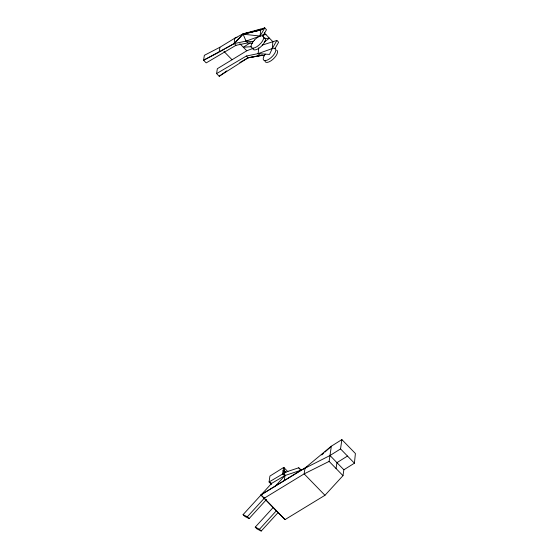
<?xml version="1.0" encoding="UTF-8"?>
<svg xmlns="http://www.w3.org/2000/svg" width="559" height="559" viewBox="0 0 559 559"><rect width="100%" height="100%" fill="white"/><g stroke="black" fill="none" stroke-linecap="round" stroke-linejoin="round"><path stroke-width="0.84" d="M252.486 43.253L247.756 42.917L235.968 45.321L234.235 43.539L234.619 38.305L243.158 33.819L264.756 27.95L266.489 29.732L262.702 36.37M262.772 55.194L248.105 57.808L219.191 76.269L216.599 73.599L246.372 56.026L258.16 53.615L269.529 54.419L272.261 48.549L272.883 41.722L264.218 32.806M264.624 55.732L259.893 55.404L258.16 53.615L258.719 47.836M354.413 463.194L355.398 453.517L341.877 439.605L331.34 446.208L305.039 468.016L260.913 494.897L285.027 519.611L324.954 495.295L342.988 475.66L343.876 469.791L354.413 463.194L340.543 448.919L341.877 439.605M342.988 475.66L329.125 461.392L331.34 446.208L324.961 452.049M219.177 52.155L219.911 47.263L234.619 38.305L237.044 37.383M216.599 73.599L217.339 68.708L246.757 50.792L253.22 48.333M284.279 480.419L285.013 475.52L284.314 472.565L298.695 467.785L301.084 470.175L330.013 455.522L340.543 448.919M336.057 468.526L336.944 462.656L347.474 456.06M271.499 484.45L269.089 481.97L282.491 474.102L283.734 467.422L284.636 468.323L284.217 470.545L286.033 472.411M285.279 475.681L283.539 473.878L283.972 471.565L283.113 470.762L284.217 470.545M225.955 48.277L234.235 43.539L243.123 34.183L260.683 29.948L264.756 27.95L260.124 36.062L246.023 41.135L234.235 43.539L203.602 60.232L206.201 62.901L235.968 45.321M258.16 53.615L272.261 48.549L276.894 40.437L278.627 42.218L274.832 48.857M265.259 54.118L265.162 54.237A8.203 3.41 -44.2 0 0 265.322 60.631A8.203 3.41 -44.2 0 0 274.63 53.517A8.203 3.41 -44.2 0 0 272.848 48.367L272.233 48.598M266.566 499.46L249.097 518.591L244.821 516.418L243.088 514.629L271.618 483.388L285.013 475.52L301.084 470.175L298.695 467.785M243.088 514.629L247.337 516.782L264.805 497.65M274.707 486.812L285.013 475.52L282.491 474.102L283.539 473.878M278.096 512.561L261.207 531.05L256.951 528.905L255.239 527.137L273.288 507.369M255.239 527.137L259.474 529.268L276.363 510.772M234.235 43.539L243.158 33.819L260.683 29.948M321.767 454.977L323.682 453.223M264.148 42.17L269.417 38.159L264.351 38.606M219.191 76.269L226.807 70.86M250.299 42.847L243.291 47.222L251.082 46.704M301.084 470.175L260.913 494.897L285.027 519.611M264.225 498.209L304.152 473.885L329.125 461.392M307.184 466.737L305.039 468.016L304.152 473.885L324.954 495.295M219.925 51.728L224.445 49.143M239.818 62.545L248.105 57.808L261.815 55.11M219.911 47.263L204.342 55.334L203.602 60.232L218.429 52.539M264.756 27.95L260.676 30.032L243.123 34.183L246.023 41.135L247.756 42.917M276.894 40.437L262.171 45.132M253.339 31.597L260.753 29.236L260.124 36.062L243.123 34.183L243.158 33.819L246.023 33.722M262.632 55.292L248.105 57.808L246.372 56.026M263.415 34.812L265.951 34.588L262.625 34.756M246.023 41.135L253.122 41.632M282.491 474.102L285.174 475.45M271.618 483.388L269.089 481.97L269.92 476.086L283.734 467.422L287.962 471.761M239.825 43.651L246.757 50.792M223.956 51.428L232.048 59.75M330.013 455.522L343.876 469.791M283.113 470.762L285.132 472.76M247.337 516.782L249.097 518.591M259.474 529.268L261.207 531.05M263.729 37.502A8.203 3.41 -44.2 0 1 262.157 45.503A8.203 3.41 -44.2 0 1 252.954 49.01M276.838 50.247A8.203 3.41 -44.2 0 1 272.743 59.471A8.203 3.41 -44.2 0 1 264.917 60.47M254.366 40.143L253.024 41.75A8.203 3.41 -44.2 0 0 253.185 48.144A8.203 3.41 -44.2 0 0 262.492 41.038A8.203 3.41 -44.2 0 0 260.711 35.881L259.194 36.454A8.203 3.41 -44.2 0 0 254.366 40.143"/></g></svg>
